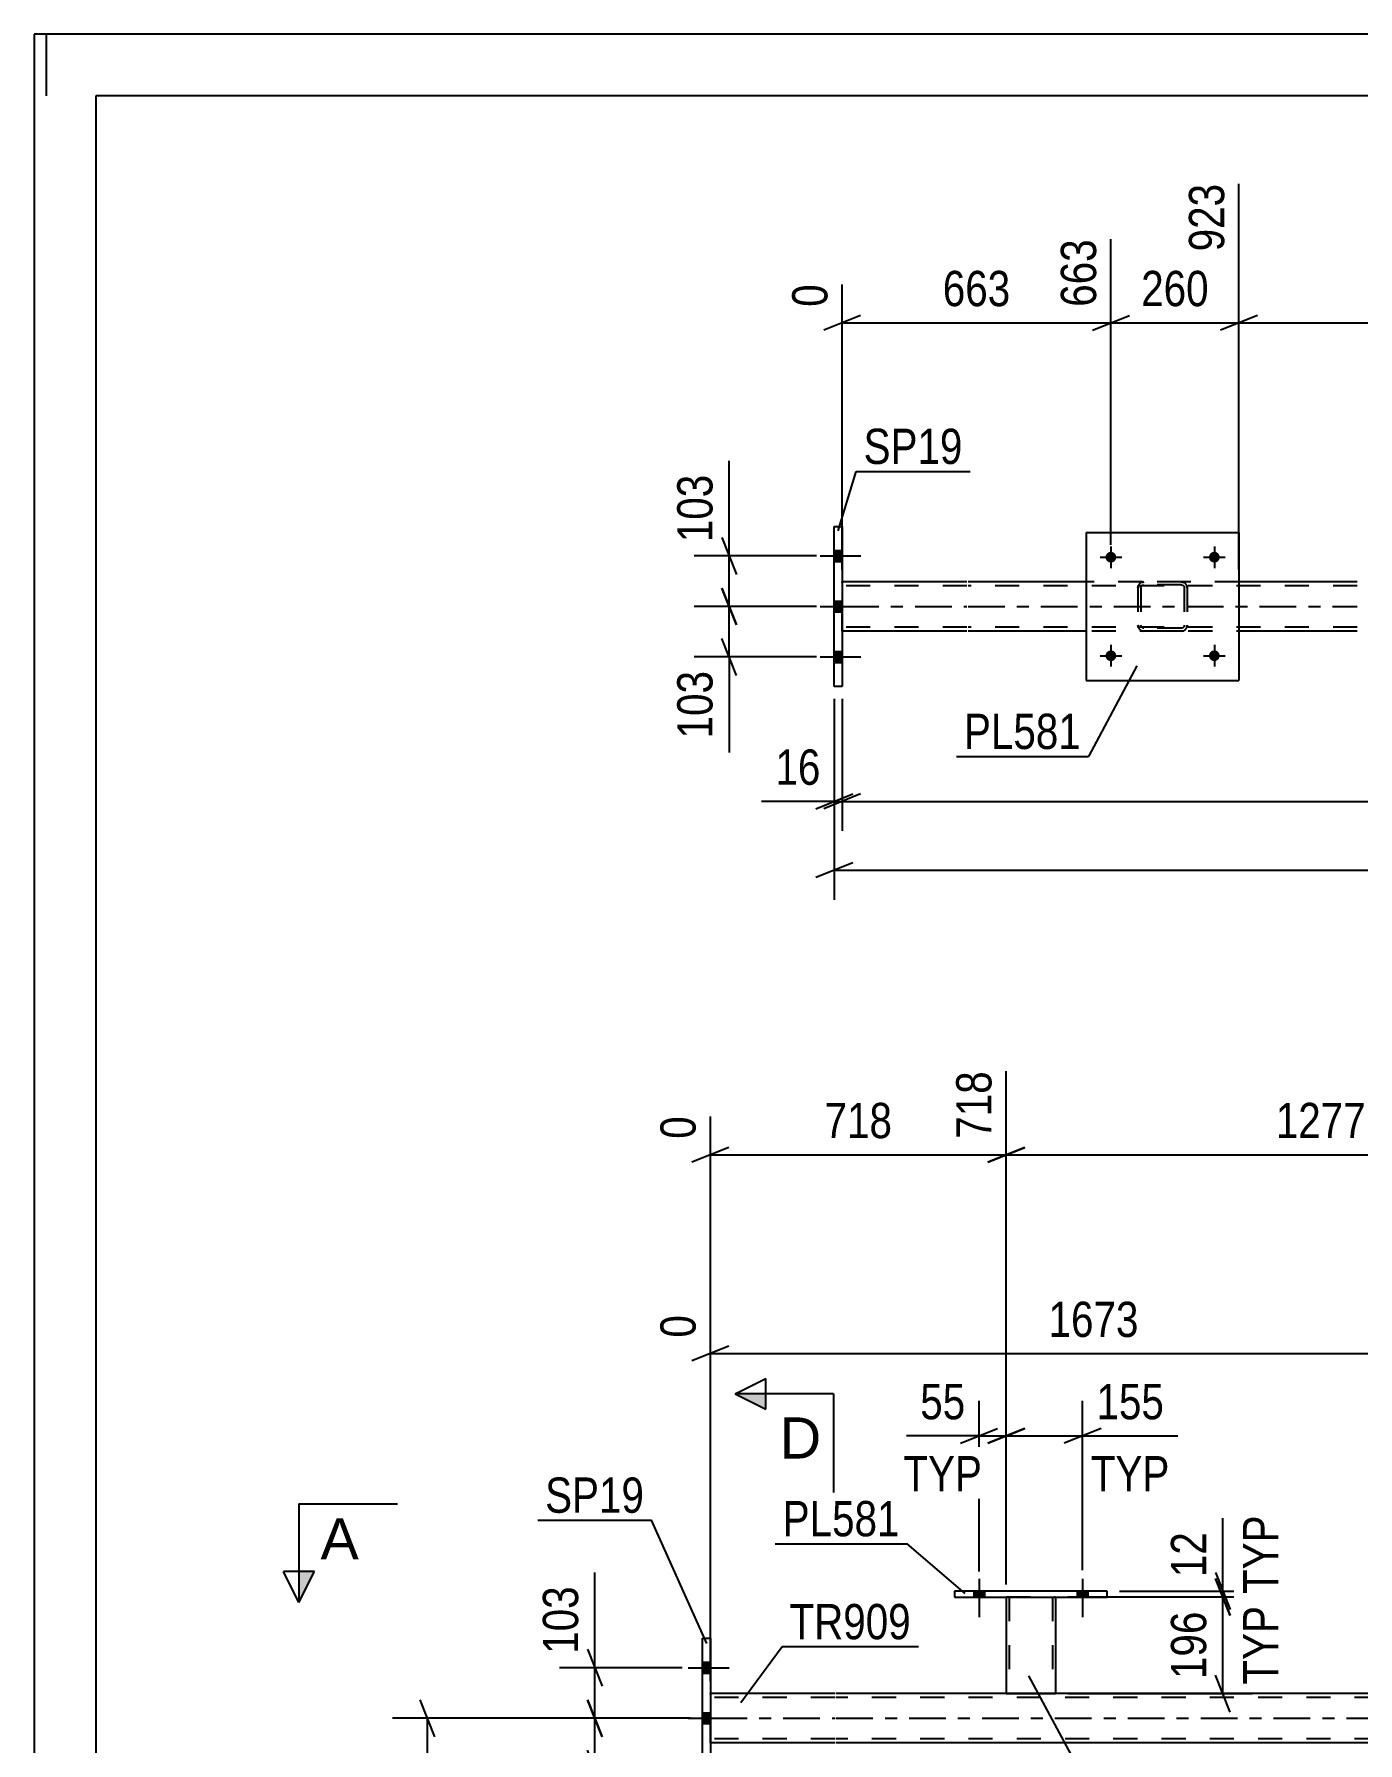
# Model space of a CAD drawing. Header units: millimetres. Extents: x 0 to 841, y 0 to 594.
# Drawn here: x 0 to 107.5, y 455.3 to 594 of the extents above; entities that cross this region are included whole.
import ezdxf

# ---------------------------------------------------------------- set-up
doc = ezdxf.new("R2010")
doc.units = ezdxf.units.MM
doc.linetypes.add('DXK_LINE_DOT2', pattern=[3.9198, 1.9599, -1.9599])
doc.linetypes.add('DXK_LINE_DOT3', pattern=[5.9187, 2.979, -0.9799, 0.9799, -0.9799])
doc.styles.add('Arial', font='ARIAL.TTF', dxfattribs={"height": 0.2})
doc.styles.add('Arial Narrow', font='ARIALN.TTF', dxfattribs={"height": 0.2})

# ---------------------------------------------------------------- blocks, each defined once
blk = doc.blocks.new('Unknown-814735430-1133')
at = {"color": 5, "linetype": 'Continuous'}
for p, q in [((841, 594), (0, 594)), ((0, 594), (0, 0)), ((1, 589), (1, 594)), ((836, 589), (5, 589)), ((5, 589), (5, 5))]:
    blk.add_line(p, q, dxfattribs=at)
blk = doc.blocks.new('Bolt-814735430-5136 - 5134')
at = {"linetype": 'Continuous'}
for points in [[(87.87, 551.54, -1), (86.99, 551.54, -1)], [(96.27, 551.54, -1), (95.39, 551.54, -1)]]:
    blk.add_hatch(color=1, dxfattribs=at).paths.add_polyline_path(points)
at = {"color": 1, "linetype": 'Continuous'}
for p, q in [((87.43, 552.42), (87.43, 550.66)), ((95.83, 552.42), (95.83, 550.66)), ((86.55, 551.54), (88.31, 551.54)), ((94.95, 551.54), (96.71, 551.54))]:
    blk.add_line(p, q, dxfattribs=at)
blk = doc.blocks.new('Bolt-814735430-5137 - 5134')
at = {"linetype": 'Continuous'}
for points in [[(87.87, 543.54, -1), (86.99, 543.54, -1)], [(96.27, 543.54, -1), (95.39, 543.54, -1)]]:
    blk.add_hatch(color=1, dxfattribs=at).paths.add_polyline_path(points)
at = {"color": 1, "linetype": 'Continuous'}
for p, q in [((87.43, 544.42), (87.43, 542.66)), ((95.83, 544.42), (95.83, 542.66)), ((86.55, 543.54), (88.31, 543.54)), ((94.95, 543.54), (96.71, 543.54))]:
    blk.add_line(p, q, dxfattribs=at)
blk = doc.blocks.new('Part-814735430-5168 - 5134')
at = {"color": 2, "linetype": 'Continuous'}
for p, q in [((85.43, 553.54), (85.43, 541.54)), ((85.43, 553.54), (97.83, 553.54)), ((97.83, 553.54), (97.83, 541.54)), ((85.43, 541.54), (97.83, 541.54))]:
    blk.add_line(p, q, dxfattribs=at)
blk = doc.blocks.new('Part-814735430-5169 - 5134')
at = {"color": 7, "linetype": 'DXK_LINE_DOT2'}
for p, q in [((89.93, 549.5), (90.11, 549.54)), ((90.11, 549.54), (89.93, 549.5)), ((90.02, 549.28), (90.11, 549.3)), ((93.15, 549.54), (90.11, 549.54)), ((93.15, 549.3), (90.11, 549.3)), ((93.15, 549.54), (93.34, 549.5)), ((93.34, 549.5), (93.15, 549.54)), ((93.15, 549.3), (93.24, 549.28)), ((89.63, 549.06), (89.67, 549.24)), ((89.67, 549.24), (89.63, 549.06)), ((89.63, 549.06), (89.63, 546.02)), ((89.87, 549.06), (89.89, 549.15)), ((89.87, 549.06), (89.87, 546.02)), ((89.89, 549.15), (89.94, 549.23)), ((89.94, 549.23), (90.02, 549.28)), ((93.24, 549.28), (93.32, 549.23)), ((93.32, 549.23), (93.37, 549.15)), ((93.37, 549.15), (93.39, 549.06)), ((93.39, 549.06), (93.39, 546.02)), ((93.6, 549.24), (93.63, 549.06)), ((93.63, 549.06), (93.6, 549.24)), ((93.63, 549.06), (93.63, 546.02)), ((89.67, 545.83), (89.63, 546.02)), ((89.63, 546.02), (89.67, 545.83)), ((89.89, 545.92), (89.87, 546.02)), ((89.94, 545.85), (89.89, 545.92)), ((90.11, 545.54), (89.93, 545.57)), ((89.93, 545.57), (90.11, 545.54)), ((90.02, 545.79), (89.94, 545.85)), ((90.11, 545.78), (90.02, 545.79)), ((93.15, 545.78), (90.11, 545.78)), ((93.15, 545.54), (90.11, 545.54)), ((93.24, 545.79), (93.15, 545.78)), ((93.34, 545.57), (93.15, 545.54)), ((93.15, 545.54), (93.34, 545.57)), ((93.32, 545.85), (93.24, 545.79)), ((93.37, 545.92), (93.32, 545.85)), ((93.39, 546.02), (93.37, 545.92)), ((93.63, 546.02), (93.6, 545.83)), ((93.6, 545.83), (93.63, 546.02))]:
    blk.add_line(p, q, dxfattribs=at)
at = {"color": 7, "linetype": 'DXK_LINE_DOT3'}
blk.add_line((91.63, 547.54), (91.63, 547.54), dxfattribs=at)
at = {"color": 7, "linetype": 'DXK_LINE_DOT2'}
for centre, start, end in [((90.11, 549.06), 112.5, 157.5), ((90.11, 549.06), 112.5, 157.5), ((93.15, 549.06), 22.5, 67.5), ((93.15, 549.06), 22.5, 67.5), ((90.11, 546.02), 202.5, 247.5), ((90.11, 546.02), 202.5, 247.5), ((93.15, 546.02), 292.5, 337.5), ((93.15, 546.02), 292.5, 337.5)]:
    blk.add_arc(centre, 0.48, start, end, dxfattribs=at)
blk = doc.blocks.new('Part-814735430-5280 - 5134')
at = {"color": 2, "linetype": 'Continuous'}
for p, q in [((64.97, 554.04), (65.61, 554.04)), ((64.97, 541.04), (64.97, 554.04)), ((65.61, 554.04), (65.61, 541.04)), ((65.61, 541.04), (64.97, 541.04))]:
    blk.add_line(p, q, dxfattribs=at)
blk = doc.blocks.new('Bolt-814735430-5329 - 5134')
at = {"linetype": 'Continuous'}
for points in [[(65.61, 551.2), (65.61, 552.08), (64.97, 552.08), (64.97, 551.2)], [(65.61, 551.2), (65.61, 552.08), (64.97, 552.08), (64.97, 551.2)], [(65.61, 551.2), (65.61, 552.08), (64.97, 552.08), (64.97, 551.2)], [(65.61, 547.1), (65.61, 547.98), (64.97, 547.98), (64.97, 547.1)], [(65.61, 547.1), (65.61, 547.98), (64.97, 547.98), (64.97, 547.1)], [(65.61, 543), (65.61, 543.88), (64.97, 543.88), (64.97, 543)], [(65.61, 543), (65.61, 543.88), (64.97, 543.88), (64.97, 543)], [(65.61, 543), (65.61, 543.88), (64.97, 543.88), (64.97, 543)]]:
    blk.add_hatch(color=1, dxfattribs=at).paths.add_polyline_path(points)
at = {"color": 1, "linetype": 'Continuous'}
for p, q in [((64.97, 552.08), (65.61, 552.08)), ((64.97, 552.08), (65.61, 552.08)), ((64.97, 552.08), (65.61, 552.08)), ((63.81, 551.64), (67.13, 551.64)), ((63.81, 551.64), (67.13, 551.64)), ((63.81, 551.64), (67.13, 551.64)), ((64.97, 551.2), (65.61, 551.2)), ((64.97, 551.2), (65.61, 551.2)), ((64.97, 551.2), (65.61, 551.2)), ((64.97, 547.98), (65.61, 547.98)), ((64.97, 547.98), (65.61, 547.98)), ((63.81, 547.54), (67.13, 547.54)), ((63.81, 547.54), (67.13, 547.54)), ((64.97, 547.1), (65.61, 547.1)), ((64.97, 547.1), (65.61, 547.1)), ((64.97, 543.88), (65.61, 543.88)), ((64.97, 543.88), (65.61, 543.88)), ((64.97, 543.88), (65.61, 543.88)), ((63.81, 543.44), (67.13, 543.44)), ((63.81, 543.44), (67.13, 543.44)), ((63.81, 543.44), (67.13, 543.44)), ((64.97, 543), (65.61, 543)), ((64.97, 543), (65.61, 543)), ((64.97, 543), (65.61, 543))]:
    blk.add_line(p, q, dxfattribs=at)
blk = doc.blocks.new('Part-814735430-5334 - 5134')
at = {"color": 2, "linetype": 'Continuous'}
for p, q in [((75.73, 549.54), (65.61, 549.54)), ((85.43, 549.54), (75.83, 549.54)), ((107.43, 549.54), (97.83, 549.54)), ((75.73, 545.54), (65.61, 545.54)), ((85.43, 545.54), (75.83, 545.54)), ((107.43, 545.54), (97.83, 545.54))]:
    blk.add_line(p, q, dxfattribs=at)
at = {"color": 7, "linetype": 'DXK_LINE_DOT2'}
for p, q in [((65.61, 545.54), (65.61, 549.54)), ((97.83, 549.54), (85.43, 549.54)), ((75.73, 549.22), (65.61, 549.22)), ((107.43, 549.22), (75.83, 549.22)), ((75.73, 545.86), (65.61, 545.86)), ((107.43, 545.86), (75.83, 545.86)), ((107.43, 545.54), (85.43, 545.54))]:
    blk.add_line(p, q, dxfattribs=at)
at = {"color": 7, "linetype": 'DXK_LINE_DOT3'}
for p, q in [((65.61, 547.54), (75.73, 547.54)), ((75.83, 547.54), (107.43, 547.54))]:
    blk.add_line(p, q, dxfattribs=at)
blk = doc.blocks.new('Bolt-814735430-3301 - 3299')
at = {"linetype": 'Continuous'}
for points in [[(76.29, 467.13), (77.17, 467.13), (77.17, 467.61), (76.29, 467.61)], [(84.69, 467.13), (85.57, 467.13), (85.57, 467.61), (84.69, 467.61)]]:
    blk.add_hatch(color=1, dxfattribs=at).paths.add_polyline_path(points)
at = {"color": 1, "linetype": 'Continuous'}
for p, q in [((76.29, 467.61), (76.29, 467.13)), ((76.73, 468.61), (76.73, 465.49)), ((77.17, 467.61), (77.17, 467.13)), ((84.69, 467.61), (84.69, 467.13)), ((85.13, 468.61), (85.13, 465.49)), ((85.57, 467.61), (85.57, 467.13))]:
    blk.add_line(p, q, dxfattribs=at)
blk = doc.blocks.new('Part-814735430-3358 - 3299')
at = {"color": 7, "linetype": 'DXK_LINE_DOT2'}
for p, q in [((78.93, 467.14), (82.93, 467.14)), ((78.93, 467.13), (78.93, 467.14)), ((78.93, 467.14), (78.93, 467.13)), ((79.17, 467.14), (79.17, 459.29)), ((82.69, 467.14), (82.69, 459.29)), ((82.93, 467.14), (82.93, 467.13)), ((82.93, 467.13), (82.93, 467.14)), ((82.67, 459.29), (82.64, 459.29)), ((82.64, 459.29), (82.67, 459.29)), ((82.69, 459.29), (82.67, 459.29)), ((82.67, 459.29), (82.69, 459.29))]:
    blk.add_line(p, q, dxfattribs=at)
at = {"color": 2, "linetype": 'Continuous'}
for p, q in [((78.93, 467.13), (78.93, 459.29)), ((82.93, 467.13), (82.93, 459.29)), ((78.93, 459.29), (82.93, 459.29))]:
    blk.add_line(p, q, dxfattribs=at)
blk = doc.blocks.new('Bolt-814735430-3302 - 3299')
at = {"linetype": 'Continuous'}
for points in [[(76.29, 467.13), (77.17, 467.13), (77.17, 467.61), (76.29, 467.61)], [(84.69, 467.13), (85.57, 467.13), (85.57, 467.61), (84.69, 467.61)]]:
    blk.add_hatch(color=1, dxfattribs=at).paths.add_polyline_path(points)
at = {"color": 1, "linetype": 'Continuous'}
for p, q in [((76.29, 467.61), (76.29, 467.13)), ((76.73, 468.61), (76.73, 465.49)), ((77.17, 467.61), (77.17, 467.13)), ((84.69, 467.61), (84.69, 467.13)), ((85.13, 468.61), (85.13, 465.49)), ((85.57, 467.61), (85.57, 467.13))]:
    blk.add_line(p, q, dxfattribs=at)
blk = doc.blocks.new('Part-814735430-3343 - 3299')
at = {"color": 2, "linetype": 'Continuous'}
for p, q in [((74.73, 467.61), (74.73, 467.13)), ((87.13, 467.61), (74.73, 467.61)), ((87.13, 467.13), (87.13, 467.61)), ((74.73, 467.13), (87.13, 467.13))]:
    blk.add_line(p, q, dxfattribs=at)
blk = doc.blocks.new('Part-814735430-3633 - 3299')
at = {"color": 2, "linetype": 'Continuous'}
for p, q in [((65.03, 459.29), (54.91, 459.29)), ((337.85, 459.29), (65.13, 459.29)), ((65.03, 455.29), (54.91, 455.29)), ((117.13, 455.29), (65.13, 455.29))]:
    blk.add_line(p, q, dxfattribs=at)
at = {"color": 7, "linetype": 'DXK_LINE_DOT2'}
for p, q in [((54.91, 455.29), (54.91, 459.29)), ((65.03, 458.97), (54.91, 458.97)), ((771.63, 458.97), (65.13, 458.97)), ((65.03, 455.61), (54.91, 455.61)), ((771.63, 455.61), (65.13, 455.61))]:
    blk.add_line(p, q, dxfattribs=at)
at = {"color": 7, "linetype": 'DXK_LINE_DOT3'}
for p, q in [((54.91, 457.29), (65.03, 457.29)), ((65.13, 457.29), (771.63, 457.29))]:
    blk.add_line(p, q, dxfattribs=at)
blk = doc.blocks.new('Bolt-814735430-3528 - 3299')
at = {"linetype": 'Continuous'}
for points in [[(54.91, 460.95), (54.91, 461.83), (54.27, 461.83), (54.27, 460.95)], [(54.91, 460.95), (54.91, 461.83), (54.27, 461.83), (54.27, 460.95)], [(54.91, 460.95), (54.91, 461.83), (54.27, 461.83), (54.27, 460.95)], [(54.91, 456.85), (54.91, 457.73), (54.27, 457.73), (54.27, 456.85)], [(54.91, 456.85), (54.91, 457.73), (54.27, 457.73), (54.27, 456.85)], [(54.91, 452.75), (54.91, 453.63), (54.27, 453.63), (54.27, 452.75)], [(54.91, 452.75), (54.91, 453.63), (54.27, 453.63), (54.27, 452.75)], [(54.91, 452.75), (54.91, 453.63), (54.27, 453.63), (54.27, 452.75)]]:
    blk.add_hatch(color=1, dxfattribs=at).paths.add_polyline_path(points)
at = {"color": 1, "linetype": 'Continuous'}
for p, q in [((53.11, 461.39), (56.43, 461.39)), ((53.11, 461.39), (56.43, 461.39)), ((53.11, 461.39), (56.43, 461.39)), ((54.27, 461.83), (54.91, 461.83)), ((54.27, 461.83), (54.91, 461.83)), ((54.27, 461.83), (54.91, 461.83)), ((54.27, 460.95), (54.91, 460.95)), ((54.27, 460.95), (54.91, 460.95)), ((54.27, 460.95), (54.91, 460.95)), ((53.11, 457.29), (56.43, 457.29)), ((53.11, 457.29), (56.43, 457.29)), ((54.27, 457.73), (54.91, 457.73)), ((54.27, 457.73), (54.91, 457.73)), ((54.27, 456.85), (54.91, 456.85)), ((54.27, 456.85), (54.91, 456.85)), ((54.27, 453.63), (54.91, 453.63)), ((54.27, 453.63), (54.91, 453.63)), ((54.27, 453.63), (54.91, 453.63)), ((53.11, 453.19), (56.43, 453.19)), ((53.11, 453.19), (56.43, 453.19)), ((53.11, 453.19), (56.43, 453.19)), ((54.27, 452.75), (54.91, 452.75)), ((54.27, 452.75), (54.91, 452.75)), ((54.27, 452.75), (54.91, 452.75))]:
    blk.add_line(p, q, dxfattribs=at)
blk = doc.blocks.new('Part-814735430-3770 - 3299')
at = {"color": 2, "linetype": 'Continuous'}
for p, q in [((54.27, 450.79), (54.27, 463.79)), ((54.27, 463.79), (54.91, 463.79)), ((54.91, 463.79), (54.91, 450.79)), ((54.91, 450.79), (54.27, 450.79))]:
    blk.add_line(p, q, dxfattribs=at)
blk = doc.blocks.new('StraightDimension-814735430-5407 - 5134')
at = {"color": 7, "linetype": 'Continuous'}
for p, q in [((56.43, 551.64), (56.43, 559.37)), ((56.43, 551.64), (56.43, 559.37)), ((55.83, 553.14), (57.03, 550.14)), ((63.52, 551.64), (53.58, 551.64)), ((56.43, 547.54), (56.43, 551.64)), ((57.03, 546.04), (55.83, 549.04)), ((63.52, 547.54), (53.58, 547.54))]:
    blk.add_line(p, q, dxfattribs=at)
at = {"color": 0}
blk.add_wipeout([(55.68, 558.85), (51.48, 558.85), (51.48, 552.16), (55.68, 552.16)], dxfattribs=at)
at = {"color": 3, "style": 'Arial Narrow'}
blk.add_text('103', height=2.863, rotation=90.0002, dxfattribs=at).set_placement((55.08, 552.76))
blk = doc.blocks.new('StraightDimension-814735430-5417 - 5134')
at = {"color": 7, "linetype": 'Continuous'}
for p, q in [((55.83, 549.04), (57.03, 546.04)), ((63.52, 547.54), (53.58, 547.54)), ((56.43, 543.44), (56.43, 547.54)), ((57.03, 541.94), (55.83, 544.94)), ((63.52, 543.44), (53.58, 543.44)), ((56.43, 543.44), (56.43, 535.7)), ((56.43, 543.44), (56.43, 535.7))]:
    blk.add_line(p, q, dxfattribs=at)
at = {"color": 0}
blk.add_wipeout([(55.68, 542.91), (51.48, 542.91), (51.48, 536.23), (55.68, 536.23)], dxfattribs=at)
at = {"color": 3, "style": 'Arial Narrow'}
blk.add_text('103', height=2.863, rotation=90.0002, dxfattribs=at).set_placement((55.08, 536.83))
blk = doc.blocks.new('StraightDimension-814735430-8893 - 5134')
at = {"color": 7, "linetype": 'Continuous'}
for p, q in [((65.61, 540.04), (65.61, 529.32)), ((67.11, 532.32), (64.11, 531.12)), ((65.61, 531.72), (771.63, 531.72))]:
    blk.add_line(p, q, dxfattribs=at)
blk = doc.blocks.new('StraightDimension-814735430-8894 - 5134')
at = {"color": 7, "linetype": 'Continuous'}
for p, q in [((64.97, 540.04), (64.97, 529.32)), ((65.61, 540.04), (65.61, 529.32)), ((64.97, 531.72), (59.07, 531.72)), ((64.97, 531.72), (59.07, 531.72)), ((63.47, 531.12), (66.47, 532.32)), ((67.11, 532.32), (64.11, 531.12)), ((64.97, 531.72), (65.61, 531.72))]:
    blk.add_line(p, q, dxfattribs=at)
at = {"color": 0}
blk.add_wipeout([(64.45, 532.47), (64.45, 536.67), (59.59, 536.67), (59.59, 532.47)], dxfattribs=at)
at = {"color": 3, "style": 'Arial Narrow'}
blk.add_text('16', height=2.863, dxfattribs=at).set_placement((60.19, 533.07))
blk = doc.blocks.new('StraightDimension-814735430-9567 - 5134')
at = {"color": 7, "linetype": 'Continuous'}
for p, q in [((97.83, 550.54), (97.83, 581.85)), ((127.81, 552.54), (127.81, 579.18)), ((99.33, 571.17), (96.33, 569.97)), ((97.83, 570.57), (127.81, 570.57)), ((126.31, 569.97), (129.31, 571.17))]:
    blk.add_line(p, q, dxfattribs=at)
at = {"color": 0}
blk.add_wipeout([(117.08, 571.32), (117.08, 575.52), (108.57, 575.52), (108.57, 571.32)], dxfattribs=at)
at = {"color": 3, "style": 'Arial Narrow'}
blk.add_text('1017', height=2.863, dxfattribs=at).set_placement((109.17, 571.92))
at = {"color": 0, "linetype": 'Continuous'}
blk.add_wipeout([(127.21, 579.78), (123.01, 579.78), (123.01, 571.27), (127.21, 571.27)], dxfattribs=at)
at = {"color": 3, "linetype": 'Continuous', "style": 'Arial Narrow'}
blk.add_text('1940', height=2.863, rotation=90.0002, dxfattribs=at).set_placement((126.61, 571.87))
blk = doc.blocks.new('StraightDimension-814735430-9568 - 5134')
at = {"color": 7, "linetype": 'Continuous'}
for p, q in [((97.83, 550.54), (97.83, 581.85)), ((87.43, 552.54), (87.43, 577.35)), ((85.93, 569.97), (88.93, 571.17)), ((87.43, 570.57), (97.83, 570.57)), ((99.33, 571.17), (96.33, 569.97))]:
    blk.add_line(p, q, dxfattribs=at)
at = {"color": 0}
blk.add_wipeout([(95.97, 571.32), (95.97, 575.52), (89.29, 575.52), (89.29, 571.32)], dxfattribs=at)
at = {"color": 3, "style": 'Arial Narrow'}
blk.add_text('260', height=2.863, dxfattribs=at).set_placement((89.89, 571.92))
at = {"color": 0, "linetype": 'Continuous'}
blk.add_wipeout([(97.23, 582.45), (93.03, 582.45), (93.03, 575.77), (97.23, 575.77)], dxfattribs=at)
at = {"color": 3, "linetype": 'Continuous', "style": 'Arial Narrow'}
blk.add_text('923', height=2.863, rotation=90.0002, dxfattribs=at).set_placement((96.63, 576.37))
blk = doc.blocks.new('StraightDimension-814735430-9569 - 5134')
at = {"color": 7, "linetype": 'Continuous'}
for p, q in [((87.43, 552.54), (87.43, 577.35)), ((65.61, 550.54), (65.61, 573.69)), ((67.11, 571.17), (64.11, 569.97)), ((65.61, 570.57), (87.43, 570.57)), ((85.93, 569.97), (88.93, 571.17))]:
    blk.add_line(p, q, dxfattribs=at)
at = {"color": 0}
blk.add_wipeout([(79.86, 571.32), (79.86, 575.52), (73.18, 575.52), (73.18, 571.32)], dxfattribs=at)
at = {"color": 3, "style": 'Arial Narrow'}
blk.add_text('663', height=2.863, dxfattribs=at).set_placement((73.78, 571.92))
at = {"color": 0, "linetype": 'Continuous'}
for points in [[(86.83, 577.95), (82.63, 577.95), (82.63, 571.27), (86.83, 571.27)], [(65.01, 574.29), (60.81, 574.29), (60.81, 571.27), (65.01, 571.27)]]:
    blk.add_wipeout(points, dxfattribs=at)
at = {"color": 3, "linetype": 'Continuous', "style": 'Arial Narrow'}
for s, height, p in [('663', 2.863, (86.23, 571.87)), ('0', 2.86, (64.41, 571.87))]:
    blk.add_text(s, height=height, rotation=90.0002, dxfattribs=at).set_placement(p)
blk = doc.blocks.new('StraightDimension-814735430-12054 - 5134')
at = {"color": 7, "linetype": 'Continuous'}
for p, q in [((64.97, 540.04), (64.97, 523.73)), ((66.47, 526.73), (63.47, 525.53)), ((64.97, 526.13), (772.27, 526.13))]:
    blk.add_line(p, q, dxfattribs=at)
blk = doc.blocks.new('StraightDimension-814735430-7971 - 3299')
at = {"color": 7, "linetype": 'Continuous'}
for p, q in [((130.01, 468.14), (130.01, 511.64)), ((78.93, 468.14), (78.93, 509.81)), ((80.43, 503.63), (77.43, 502.43)), ((128.51, 502.43), (131.51, 503.63)), ((78.93, 503.03), (130.01, 503.03))]:
    blk.add_line(p, q, dxfattribs=at)
at = {"color": 0}
blk.add_wipeout([(108.73, 503.78), (108.73, 507.98), (100.22, 507.98), (100.22, 503.78)], dxfattribs=at)
at = {"color": 3, "style": 'Arial Narrow'}
blk.add_text('1277', height=2.863, dxfattribs=at).set_placement((100.82, 504.38))
at = {"color": 0, "linetype": 'Continuous'}
blk.add_wipeout([(129.41, 512.24), (125.21, 512.24), (125.21, 503.73), (129.41, 503.73)], dxfattribs=at)
at = {"color": 3, "linetype": 'Continuous', "style": 'Arial Narrow'}
blk.add_text('1995', height=2.863, rotation=90.0002, dxfattribs=at).set_placement((128.81, 504.33))
blk = doc.blocks.new('StraightDimension-814735430-4593 - 3299')
at = {"color": 7, "linetype": 'Continuous'}
for p, q in [((117.13, 456.29), (117.13, 495.5)), ((54.91, 464.79), (54.91, 490.01)), ((56.41, 487.49), (53.41, 486.29)), ((54.91, 486.89), (117.13, 486.89)), ((115.63, 486.29), (118.63, 487.49))]:
    blk.add_line(p, q, dxfattribs=at)
at = {"color": 0}
blk.add_wipeout([(90.28, 487.64), (90.28, 491.84), (81.77, 491.84), (81.77, 487.64)], dxfattribs=at)
at = {"color": 3, "style": 'Arial Narrow'}
blk.add_text('1673', height=2.863, dxfattribs=at).set_placement((82.37, 488.24))
at = {"color": 0, "linetype": 'Continuous'}
for points in [[(116.53, 496.1), (112.33, 496.1), (112.33, 487.59), (116.53, 487.59)], [(54.31, 490.61), (50.11, 490.61), (50.11, 487.59), (54.31, 487.59)]]:
    blk.add_wipeout(points, dxfattribs=at)
at = {"color": 3, "linetype": 'Continuous', "style": 'Arial Narrow'}
for s, height, p in [('1673', 2.863, (115.93, 488.19)), ('0', 2.86, (53.71, 488.19))]:
    blk.add_text(s, height=height, rotation=90.0002, dxfattribs=at).set_placement(p)
blk = doc.blocks.new('StraightDimension-814735430-12344 - 3299')
at = {"color": 7, "linetype": 'Continuous'}
for p, q in [((76.73, 469.21), (76.73, 483.06)), ((78.93, 468.14), (78.93, 483.06)), ((76.73, 480.21), (70.83, 480.21)), ((76.73, 480.21), (70.83, 480.21)), ((75.23, 479.61), (78.23, 480.81)), ((76.73, 480.21), (78.93, 480.21)), ((80.43, 480.81), (77.43, 479.61))]:
    blk.add_line(p, q, dxfattribs=at)
at = {"color": 0}
blk.add_wipeout([(76.21, 480.96), (76.21, 485.16), (71.35, 485.16), (71.35, 480.96)], dxfattribs=at)
at = {"color": 0, "linetype": 'Continuous'}
blk.add_wipeout([(77.57, 475.11), (77.57, 479.31), (69.98, 479.31), (69.98, 475.11)], dxfattribs=at)
at = {"color": 3, "style": 'Arial Narrow'}
blk.add_text('55', height=2.863, dxfattribs=at).set_placement((71.95, 481.56))
at = {"color": 3, "linetype": 'Continuous', "style": 'Arial Narrow'}
blk.add_text('TYP', height=2.863, dxfattribs=at).set_placement((70.58, 475.71))
blk = doc.blocks.new('StraightDimension-814735430-12343 - 3299')
at = {"color": 7, "linetype": 'Continuous'}
for p, q in [((78.93, 468.14), (78.93, 483.06)), ((85.13, 469.3), (85.13, 483.06)), ((77.43, 479.61), (80.43, 480.81)), ((78.93, 480.21), (85.13, 480.21)), ((86.63, 480.81), (83.63, 479.61)), ((85.13, 480.21), (92.87, 480.21)), ((85.13, 480.21), (92.87, 480.21))]:
    blk.add_line(p, q, dxfattribs=at)
at = {"color": 0}
blk.add_wipeout([(92.34, 480.96), (92.34, 485.16), (85.66, 485.16), (85.66, 480.96)], dxfattribs=at)
at = {"color": 0, "linetype": 'Continuous'}
blk.add_wipeout([(92.79, 475.11), (92.79, 479.31), (85.2, 479.31), (85.2, 475.11)], dxfattribs=at)
at = {"color": 3, "style": 'Arial Narrow'}
blk.add_text('155', height=2.863, dxfattribs=at).set_placement((86.26, 481.56))
at = {"color": 3, "linetype": 'Continuous', "style": 'Arial Narrow'}
blk.add_text('TYP', height=2.863, dxfattribs=at).set_placement((85.8, 475.71))
blk = doc.blocks.new('StraightDimension-814735430-7972 - 3299')
at = {"color": 7, "linetype": 'Continuous'}
for p, q in [((78.93, 468.14), (78.93, 509.81)), ((54.91, 460.29), (54.91, 506.15)), ((56.41, 503.63), (53.41, 502.43)), ((77.43, 502.43), (80.43, 503.63)), ((54.91, 503.03), (78.93, 503.03))]:
    blk.add_line(p, q, dxfattribs=at)
at = {"color": 0}
blk.add_wipeout([(70.26, 503.78), (70.26, 507.98), (63.58, 507.98), (63.58, 503.78)], dxfattribs=at)
at = {"color": 3, "style": 'Arial Narrow'}
blk.add_text('718', height=2.863, dxfattribs=at).set_placement((64.18, 504.38))
at = {"color": 0, "linetype": 'Continuous'}
for points in [[(78.33, 510.41), (74.13, 510.41), (74.13, 503.73), (78.33, 503.73)], [(54.31, 506.75), (50.11, 506.75), (50.11, 503.73), (54.31, 503.73)]]:
    blk.add_wipeout(points, dxfattribs=at)
at = {"color": 3, "linetype": 'Continuous', "style": 'Arial Narrow'}
for s, height, p in [('718', 2.863, (77.73, 504.33)), ('0', 2.86, (53.71, 504.33))]:
    blk.add_text(s, height=height, rotation=90.0002, dxfattribs=at).set_placement(p)
blk = doc.blocks.new('StraightDimension-814735430-3974 - 3299')
at = {"color": 7, "linetype": 'Continuous'}
for p, q in [((44.92, 458.79), (46.12, 455.79)), ((52.61, 457.29), (42.67, 457.29)), ((45.52, 453.19), (45.52, 457.29)), ((46.12, 451.69), (44.92, 454.69)), ((52.61, 453.19), (42.67, 453.19)), ((45.52, 453.19), (45.52, 445.46)), ((45.52, 453.19), (45.52, 445.46))]:
    blk.add_line(p, q, dxfattribs=at)
at = {"color": 0}
blk.add_wipeout([(44.77, 452.67), (40.57, 452.67), (40.57, 445.98), (44.77, 445.98)], dxfattribs=at)
at = {"color": 3, "style": 'Arial Narrow'}
blk.add_text('103', height=2.863, rotation=90.0002, dxfattribs=at).set_placement((44.17, 446.58))
blk = doc.blocks.new('StraightDimension-814735430-3984 - 3299')
at = {"color": 7, "linetype": 'Continuous'}
for p, q in [((45.52, 461.39), (45.52, 469.13)), ((45.52, 461.39), (45.52, 469.13)), ((44.92, 462.89), (46.12, 459.89)), ((52.61, 461.39), (42.67, 461.39)), ((45.52, 457.29), (45.52, 461.39)), ((46.12, 455.79), (44.92, 458.79)), ((52.61, 457.29), (42.67, 457.29))]:
    blk.add_line(p, q, dxfattribs=at)
at = {"color": 0}
blk.add_wipeout([(44.77, 468.6), (40.57, 468.6), (40.57, 461.92), (44.77, 461.92)], dxfattribs=at)
at = {"color": 3, "style": 'Arial Narrow'}
blk.add_text('103', height=2.863, rotation=90.0002, dxfattribs=at).set_placement((44.17, 462.52))
blk = doc.blocks.new('StraightDimension-814735430-4179 - 3299')
at = {"color": 7, "linetype": 'Continuous'}
for p, q in [((95.92, 468.64), (97.12, 465.64)), ((83.93, 467.14), (98.92, 467.14)), ((96.52, 459.29), (96.52, 467.14)), ((97.12, 457.79), (95.92, 460.79)), ((83.93, 459.29), (98.92, 459.29))]:
    blk.add_line(p, q, dxfattribs=at)
at = {"color": 0}
blk.add_wipeout([(95.77, 466.56), (91.57, 466.56), (91.57, 459.87), (95.77, 459.87)], dxfattribs=at)
at = {"color": 0, "linetype": 'Continuous'}
blk.add_wipeout([(101.62, 467.01), (97.42, 467.01), (97.42, 459.42), (101.62, 459.42)], dxfattribs=at)
at = {"color": 3, "linetype": 'Continuous', "style": 'Arial Narrow'}
blk.add_text('TYP', height=2.863, rotation=90.0002, dxfattribs=at).set_placement((101.02, 460.02))
at = {"color": 3, "style": 'Arial Narrow'}
blk.add_text('196', height=2.863, rotation=90.0002, dxfattribs=at).set_placement((95.17, 460.47))
blk = doc.blocks.new('StraightDimension-814735430-4189 - 3299')
at = {"color": 7, "linetype": 'Continuous'}
for p, q in [((96.52, 467.61), (96.52, 473.52)), ((96.52, 467.61), (96.52, 473.52)), ((95.92, 469.11), (97.12, 466.11)), ((88.13, 467.61), (98.92, 467.61)), ((97.12, 465.64), (95.92, 468.64)), ((96.52, 467.14), (96.52, 467.61)), ((83.93, 467.14), (98.92, 467.14))]:
    blk.add_line(p, q, dxfattribs=at)
at = {"color": 0}
blk.add_wipeout([(95.77, 472.99), (91.57, 472.99), (91.57, 468.14), (95.77, 468.14)], dxfattribs=at)
at = {"color": 0, "linetype": 'Continuous'}
blk.add_wipeout([(101.62, 474.36), (97.42, 474.36), (97.42, 466.77), (101.62, 466.77)], dxfattribs=at)
at = {"color": 3, "linetype": 'Continuous', "style": 'Arial Narrow'}
blk.add_text('TYP', height=2.863, rotation=90.0002, dxfattribs=at).set_placement((101.02, 467.37))
at = {"color": 3, "style": 'Arial Narrow'}
blk.add_text('12', height=2.863, rotation=90.0002, dxfattribs=at).set_placement((95.17, 468.74))
blk = doc.blocks.new('StraightDimension-814735430-5030 - 3299')
at = {"color": 7, "linetype": 'Continuous'}
for p, q in [((32.54, 455.79), (31.34, 458.79)), ((53.27, 457.29), (29.09, 457.29)), ((31.94, 331.43), (31.94, 457.29)), ((31.34, 332.93), (32.54, 329.93)), ((112.49, 331.43), (29.09, 331.43))]:
    blk.add_line(p, q, dxfattribs=at)
at = {"color": 0}
blk.add_wipeout([(31.19, 398.62), (26.99, 398.62), (26.99, 390.11), (31.19, 390.11)], dxfattribs=at)
at = {"color": 3, "style": 'Arial Narrow'}
blk.add_text('3147', height=2.863, rotation=90.0002, dxfattribs=at).set_placement((30.59, 390.71))
blk = doc.blocks.new('Mark-814735430-5164 - 5134')
at = {"color": 0}
blk.add_wipeout([(85, 535.97), (85, 538.97), (75.5, 538.97), (75.5, 535.97)], dxfattribs=at)
blk.add_wipeout([(85, 535.97), (85, 538.97), (75.5, 538.97), (75.5, 535.97)], dxfattribs=at)
at = {"color": 30, "linetype": 'Continuous'}
for p in [(89.53, 542.71), (74.9, 535.37)]:
    blk.add_line(p, (85.6, 535.37), dxfattribs=at)
at = {"color": 3, "style": 'Arial Narrow'}
blk.add_text('PL581', height=2.863, dxfattribs=at).set_placement((75.5, 535.97))
blk = doc.blocks.new('Mark-814735430-5276 - 5134')
at = {"color": 0}
blk.add_wipeout([(75.39, 559.11), (75.39, 562.11), (67.35, 562.11), (67.35, 559.11)], dxfattribs=at)
blk.add_wipeout([(75.39, 559.11), (75.39, 562.11), (67.35, 562.11), (67.35, 559.11)], dxfattribs=at)
at = {"color": 30, "linetype": 'Continuous'}
for p, q in [((65.29, 553.68), (66.75, 558.51)), ((66.75, 558.51), (75.99, 558.51))]:
    blk.add_line(p, q, dxfattribs=at)
at = {"color": 3, "style": 'Arial Narrow'}
blk.add_text('SP19', height=2.863, dxfattribs=at).set_placement((67.35, 559.11))
blk = doc.blocks.new('Mark-814735430-3339 - 3299')
at = {"color": 0}
blk.add_wipeout([(70.29, 472.06), (70.29, 475.06), (60.78, 475.06), (60.78, 472.06)], dxfattribs=at)
blk.add_wipeout([(70.29, 472.06), (70.29, 475.06), (60.78, 475.06), (60.78, 472.06)], dxfattribs=at)
at = {"color": 30, "linetype": 'Continuous'}
for p in [(60.18, 471.46), (75.59, 467.42)]:
    blk.add_line(p, (70.89, 471.46), dxfattribs=at)
at = {"color": 3, "style": 'Arial Narrow'}
blk.add_text('PL581', height=2.863, dxfattribs=at).set_placement((60.78, 472.06))
blk = doc.blocks.new('Mark-814735430-3354 - 3299')
at = {"color": 0}
blk.add_wipeout([(98.12, 448.87), (98.12, 451.87), (88.07, 451.87), (88.07, 448.87)], dxfattribs=at)
blk.add_wipeout([(98.12, 448.87), (98.12, 451.87), (88.07, 451.87), (88.07, 448.87)], dxfattribs=at)
at = {"color": 30, "linetype": 'Continuous'}
for p, q in [((80.74, 460.74), (87.47, 448.27)), ((87.47, 448.27), (98.72, 448.27))]:
    blk.add_line(p, q, dxfattribs=at)
at = {"color": 3, "style": 'Arial Narrow'}
blk.add_text('M1362', height=2.863, dxfattribs=at).set_placement((88.07, 448.87))
blk = doc.blocks.new('Mark-814735430-3629 - 3299')
at = {"color": 0}
blk.add_wipeout([(71.2, 463.7), (71.2, 466.7), (61.33, 466.7), (61.33, 463.7)], dxfattribs=at)
blk.add_wipeout([(71.2, 463.7), (71.2, 466.7), (61.33, 466.7), (61.33, 463.7)], dxfattribs=at)
at = {"color": 30, "linetype": 'Continuous'}
for p, q in [((57.39, 458.58), (60.73, 463.1)), ((60.73, 463.1), (71.8, 463.1))]:
    blk.add_line(p, q, dxfattribs=at)
at = {"color": 3, "style": 'Arial Narrow'}
blk.add_text('TR909', height=2.863, dxfattribs=at).set_placement((61.33, 463.7))
blk = doc.blocks.new('SectionMark-814735430-5048 - 3299')
at = {"linetype": 'Continuous'}
blk.add_hatch(color=6, dxfattribs=at).paths.add_polyline_path([(21.5, 469.19), (22.75, 469.19), (21.5, 466.69)])
at = {"color": 6, "linetype": 'Continuous'}
for p, q in [((21.5, 474.69), (29.5, 474.69)), ((21.5, 474.69), (21.5, 466.69)), ((21.5, 466.69), (20.25, 469.19)), ((22.75, 469.19), (20.25, 469.19)), ((21.5, 466.69), (22.75, 469.19))]:
    blk.add_line(p, q, dxfattribs=at)
at = {"color": 0, "linetype": 'Continuous'}
blk.add_wipeout([(26.36, 470.19), (26.36, 473.69), (23.25, 473.69), (23.25, 470.19)], dxfattribs=at)
at = {"color": 3, "linetype": 'Continuous', "style": 'Arial'}
blk.add_text('A', height=3.34, dxfattribs=at).set_placement((23.25, 470.19))
blk = doc.blocks.new('SectionMark-814735430-5044 - 3299')
at = {"linetype": 'Continuous'}
for points in [[(59.41, 483.62), (59.41, 482.37), (56.91, 483.62)], [(59.41, 444.94), (59.41, 443.69), (56.91, 443.69)]]:
    blk.add_hatch(color=6, dxfattribs=at).paths.add_polyline_path(points)
at = {"color": 6, "linetype": 'Continuous'}
for p, q in [((56.91, 483.62), (59.41, 484.87)), ((59.41, 482.37), (59.41, 484.87)), ((64.91, 483.62), (56.91, 483.62)), ((56.91, 483.62), (59.41, 482.37)), ((64.91, 483.62), (64.91, 475.62)), ((64.91, 443.69), (64.91, 451.69)), ((56.91, 443.69), (59.41, 444.94)), ((59.41, 444.94), (59.41, 442.44)), ((64.91, 443.69), (56.91, 443.69)), ((59.41, 442.44), (56.91, 443.69))]:
    blk.add_line(p, q, dxfattribs=at)
at = {"color": 0, "linetype": 'Continuous'}
for points in [[(63.91, 478.37), (63.91, 481.87), (60.54, 481.87), (60.54, 478.37)], [(63.91, 445.44), (63.91, 448.94), (60.54, 448.94), (60.54, 445.44)]]:
    blk.add_wipeout(points, dxfattribs=at)
at = {"color": 3, "linetype": 'Continuous', "style": 'Arial'}
for p in [(60.54, 478.37), (60.54, 445.44)]:
    blk.add_text('D', height=3.34, dxfattribs=at).set_placement(p)
blk = doc.blocks.new('Mark-814735430-3766 - 3299')
at = {"color": 0}
blk.add_wipeout([(49.53, 473.97), (49.53, 476.97), (41.49, 476.97), (41.49, 473.97)], dxfattribs=at)
blk.add_wipeout([(49.53, 473.97), (49.53, 476.97), (41.49, 476.97), (41.49, 473.97)], dxfattribs=at)
at = {"color": 30, "linetype": 'Continuous'}
for p in [(40.89, 473.37), (54.63, 463.35)]:
    blk.add_line(p, (50.13, 473.37), dxfattribs=at)
at = {"color": 3, "style": 'Arial Narrow'}
blk.add_text('SP19', height=2.863, dxfattribs=at).set_placement((41.49, 473.97))

msp = doc.modelspace()

# ---------------------------------------------------------------- block references
for name in ['Unknown-814735430-1133', 'Part-814735430-5280 - 5134', 'Part-814735430-5168 - 5134', 'Bolt-814735430-5329 - 5134', 'Bolt-814735430-5136 - 5134', 'Part-814735430-5334 - 5134', 'Part-814735430-5169 - 5134', 'Bolt-814735430-5137 - 5134', 'Part-814735430-3343 - 3299', 'Bolt-814735430-3301 - 3299', 'Bolt-814735430-3302 - 3299', 'Part-814735430-3358 - 3299', 'Part-814735430-3770 - 3299', 'Bolt-814735430-3528 - 3299', 'Part-814735430-3633 - 3299']:
    msp.add_blockref(name, (0, 0))

# ---------------------------------------------------------------- next in the draw order: block references
for name in ['StraightDimension-814735430-9567 - 5134', 'StraightDimension-814735430-5407 - 5134', 'StraightDimension-814735430-7971 - 3299']:
    msp.add_blockref(name, (0, 0))

# ---------------------------------------------------------------- next in the draw order: block references
for name in ['StraightDimension-814735430-9568 - 5134', 'StraightDimension-814735430-5417 - 5134', 'StraightDimension-814735430-4593 - 3299']:
    msp.add_blockref(name, (0, 0))

# ---------------------------------------------------------------- next in the draw order: block references
for name in ['StraightDimension-814735430-9569 - 5134', 'StraightDimension-814735430-8893 - 5134', 'StraightDimension-814735430-12344 - 3299', 'StraightDimension-814735430-3974 - 3299']:
    msp.add_blockref(name, (0, 0))

# ---------------------------------------------------------------- next in the draw order: block references
for name in ['Mark-814735430-5276 - 5134', 'StraightDimension-814735430-8894 - 5134', 'StraightDimension-814735430-12343 - 3299']:
    msp.add_blockref(name, (0, 0))

# ---------------------------------------------------------------- next in the draw order: block references
for name in ['StraightDimension-814735430-12054 - 5134', 'StraightDimension-814735430-7972 - 3299', 'StraightDimension-814735430-4179 - 3299']:
    msp.add_blockref(name, (0, 0))

# ---------------------------------------------------------------- next in the draw order: block references
for name in ['Mark-814735430-5164 - 5134', 'Mark-814735430-3339 - 3299', 'StraightDimension-814735430-4189 - 3299', 'StraightDimension-814735430-3984 - 3299']:
    msp.add_blockref(name, (0, 0))

# ---------------------------------------------------------------- next in the draw order: block references
msp.add_blockref('StraightDimension-814735430-5030 - 3299', (0, 0))

# ---------------------------------------------------------------- next in the draw order: block references
for name in ['Mark-814735430-3629 - 3299', 'Mark-814735430-3354 - 3299']:
    msp.add_blockref(name, (0, 0))

# ---------------------------------------------------------------- next in the draw order: block references
msp.add_blockref('SectionMark-814735430-5048 - 3299', (0, 0))

# ---------------------------------------------------------------- next in the draw order: block references
for name in ['SectionMark-814735430-5044 - 3299', 'Mark-814735430-3766 - 3299']:
    msp.add_blockref(name, (0, 0))

doc.saveas('drawing.dxf')
